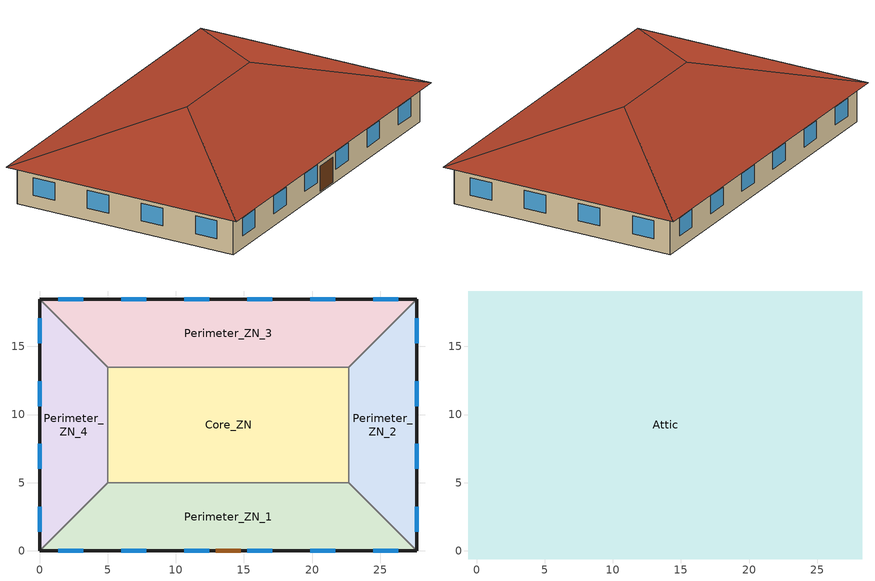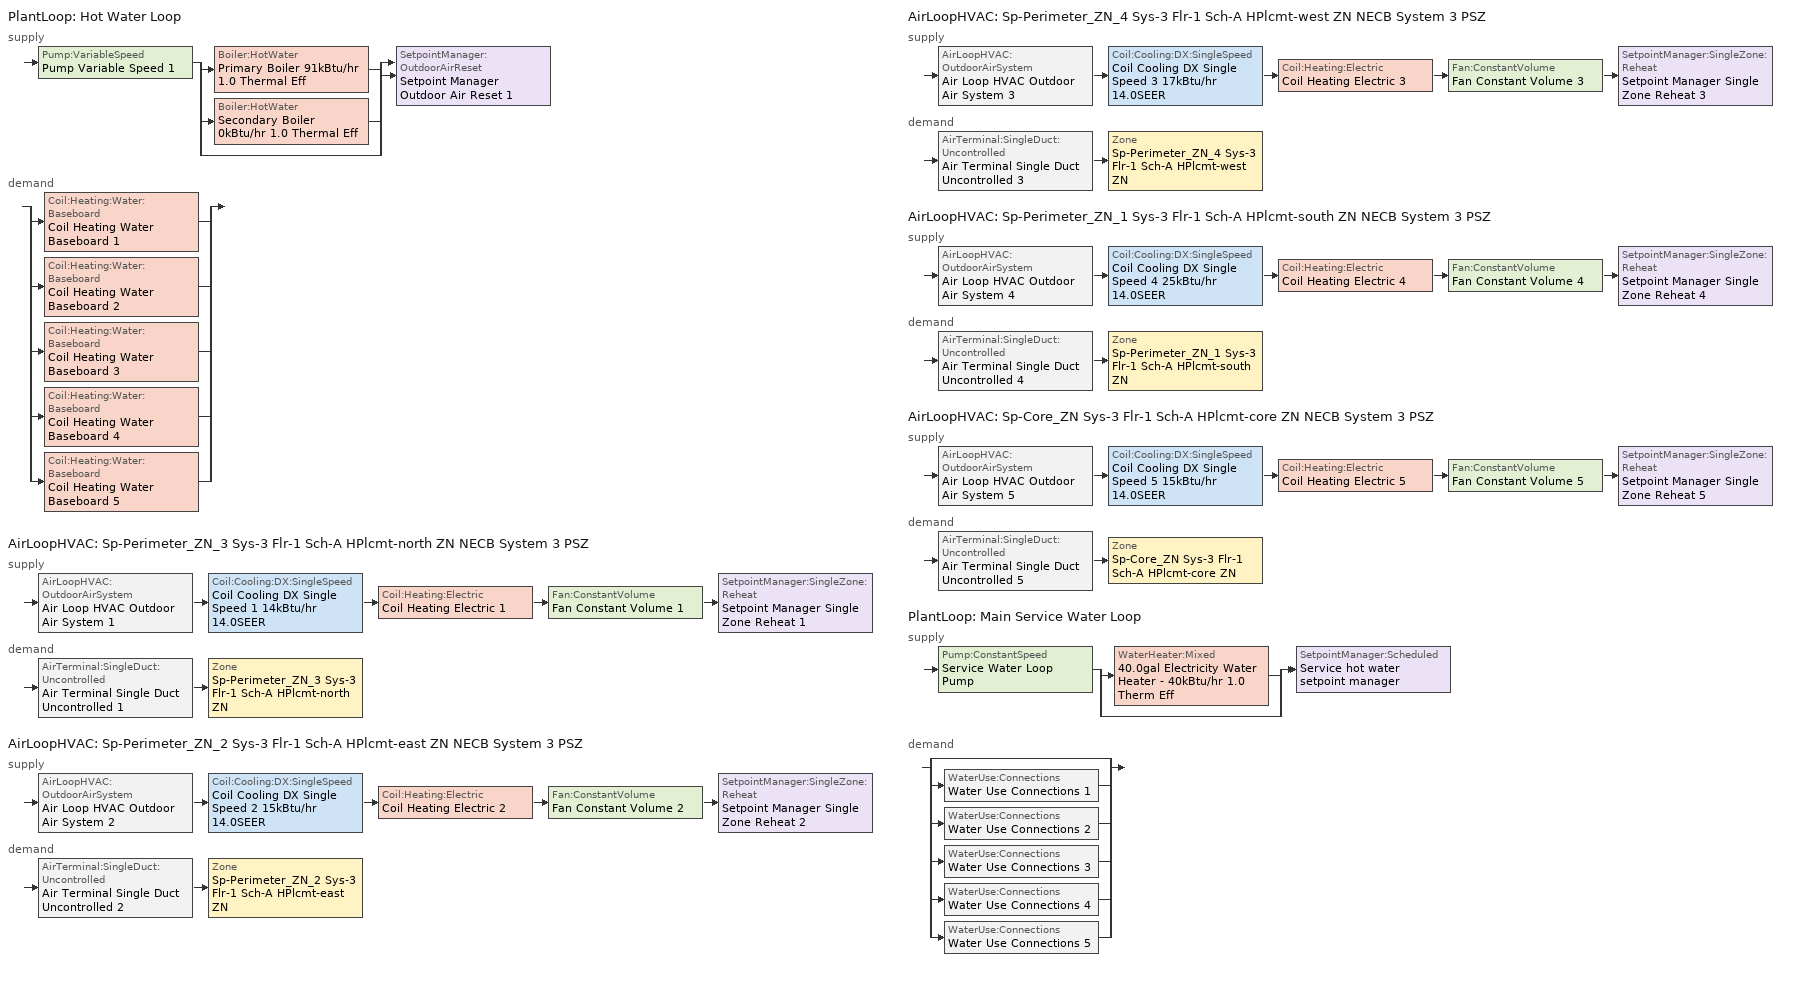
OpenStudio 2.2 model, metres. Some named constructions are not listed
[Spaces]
Perimeter_ZN_1
 floor ground: 22.69,5 27.69,0 0,0 5,5 z0
 wall outside: 0,0 27.69,0 z0:3.05
 wall to Perimeter_ZN_4: 5,5 0,0 z0:3.05
 wall to Core_ZN: 22.69,5 5,5 z0:3.05
 wall to Perimeter_ZN_2: 27.69,0 22.69,5 z0:3.05
 window: 1.39,0 3.22,0 / 19.85,0 21.68,0 / 15.24,0 17.07,0 / 6.01,0 7.84,0 / 10.62,0 12.45,0 / 24.47,0 26.3,0 z0.99:2.42
 door: 12.93,0 14.76,0 z0.12:2.13
Perimeter_ZN_2
 floor ground: 27.69,18.46 27.69,0 22.69,5 22.69,13.46 z0
 wall outside: 27.69,0 27.69,18.46 z0:3.05
 wall to Perimeter_ZN_3: 27.69,18.46 22.69,13.46 z0:3.05
 wall to Core_ZN: 22.69,13.46 22.69,5 z0:3.05
 window: 27.69,1.39 27.69,3.22 / 27.69,10.62 27.69,12.45 / 27.69,15.24 27.69,17.07 / 27.69,6.01 27.69,7.84 z0.99:2.42
Perimeter_ZN_3
 floor ground: 27.69,18.46 22.69,13.46 5,13.46 0,18.46 z0
 wall outside: 27.69,18.46 0,18.46 z0:3.05
 wall to Core_ZN: 5,13.46 22.69,13.46 z0:3.05
 wall to Perimeter_ZN_4: 0,18.46 5,13.46 z0:3.05
 window: 21.68,18.46 19.85,18.46 / 7.84,18.46 6.01,18.46 / 17.07,18.46 15.24,18.46 / 12.45,18.46 10.62,18.46 / 26.3,18.46 24.47,18.46 / 3.22,18.46 1.39,18.46 z0.99:2.42
Perimeter_ZN_4
 floor ground: 0,18.46 5,13.46 5,5 0,0 z0
 wall outside: 0,18.46 0,0 z0:3.05
 wall to Core_ZN: 5,5 5,13.46 z0:3.05
 window: 0,3.22 0,1.39 / 0,12.45 0,10.62 / 0,7.84 0,6.01 / 0,17.07 0,15.24 z0.99:2.42
Core_ZN
 floor ground: 22.69,13.46 22.69,5 5,5 5,13.46 z0
Attic
 floor outside: 28.29,19.06 27.69,18.46 0,18.46 -0.6,19.06 z3.05; -0.6,19.06 0,18.46 0,0 -0.6,-0.6 z3.05; 28.29,19.06 28.29,-0.6 27.69,0 27.69,18.46 z3.05; 27.69,0 28.29,-0.6 -0.6,-0.6 0,0 z3.05
 floor to Perimeter_ZN_4: 0,18.46 5,13.46 5,5 0,0 z3.05
 floor to Perimeter_ZN_1: 22.69,5 27.69,0 0,0 5,5 z3.05
 floor to Perimeter_ZN_2: 27.69,18.46 27.69,0 22.69,5 22.69,13.46 z3.05
 floor to Core_ZN: 22.69,13.46 22.69,5 5,5 5,13.46 z3.05
 floor to Perimeter_ZN_3: 27.69,18.46 22.69,13.46 5,13.46 0,18.46 z3.05
 roof outside: 18.46,9.23,6.33 28.29,-0.6,3.05 28.29,19.06,3.05; 18.46,9.23,6.33 28.29,19.06,3.05 -0.6,19.06,3.05 9.23,9.23,6.33; 9.23,9.23,6.33 -0.6,-0.6,3.05 28.29,-0.6,3.05 18.46,9.23,6.33; 9.23,9.23,6.33 -0.6,19.06,3.05 -0.6,-0.6,3.05
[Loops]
PlantLoop 'Hot Water Loop'
 supply: Pump:VariableSpeed 'Pump Variable Speed 1' > split
  | Boiler:HotWater 'Primary Boiler 91kBtu/hr 1.0 Thermal Eff'
  | Boiler:HotWater 'Secondary Boiler 0kBtu/hr 1.0 Thermal Eff'
  | bypass
  join > SetpointManager:OutdoorAirReset 'Setpoint Manager Outdoor Air Reset 1'
 demand: split
  | Coil:Heating:Water:Baseboard 'Coil Heating Water Baseboard 1'
  | Coil:Heating:Water:Baseboard 'Coil Heating Water Baseboard 2'
  | Coil:Heating:Water:Baseboard 'Coil Heating Water Baseboard 3'
  | Coil:Heating:Water:Baseboard 'Coil Heating Water Baseboard 4'
  | Coil:Heating:Water:Baseboard 'Coil Heating Water Baseboard 5'
AirLoopHVAC 'Sp-Perimeter_ZN_3 Sys-3 Flr-1 Sch-A HPlcmt-north ZN NECB System 3 PSZ'
 supply: AirLoopHVAC:OutdoorAirSystem 'Air Loop HVAC Outdoor Air System 1' > Coil:Cooling:DX:SingleSpeed 'Coil Cooling DX Single Speed 1 14kBtu/hr 14.0SEER' > Coil:Heating:Electric 'Coil Heating Electric 1' > Fan:ConstantVolume 'Fan Constant Volume 1' > SetpointManager:SingleZone:Reheat 'Setpoint Manager Single Zone Reheat 1'
 demand: AirTerminal:SingleDuct:Uncontrolled 'Air Terminal Single Duct Uncontrolled 1' > Zone 'Sp-Perimeter_ZN_3 Sys-3 Flr-1 Sch-A HPlcmt-north ZN'
AirLoopHVAC 'Sp-Perimeter_ZN_2 Sys-3 Flr-1 Sch-A HPlcmt-east ZN NECB System 3 PSZ'
 supply: AirLoopHVAC:OutdoorAirSystem 'Air Loop HVAC Outdoor Air System 2' > Coil:Cooling:DX:SingleSpeed 'Coil Cooling DX Single Speed 2 15kBtu/hr 14.0SEER' > Coil:Heating:Electric 'Coil Heating Electric 2' > Fan:ConstantVolume 'Fan Constant Volume 2' > SetpointManager:SingleZone:Reheat 'Setpoint Manager Single Zone Reheat 2'
 demand: AirTerminal:SingleDuct:Uncontrolled 'Air Terminal Single Duct Uncontrolled 2' > Zone 'Sp-Perimeter_ZN_2 Sys-3 Flr-1 Sch-A HPlcmt-east ZN'
AirLoopHVAC 'Sp-Perimeter_ZN_4 Sys-3 Flr-1 Sch-A HPlcmt-west ZN NECB System 3 PSZ'
 supply: AirLoopHVAC:OutdoorAirSystem 'Air Loop HVAC Outdoor Air System 3' > Coil:Cooling:DX:SingleSpeed 'Coil Cooling DX Single Speed 3 17kBtu/hr 14.0SEER' > Coil:Heating:Electric 'Coil Heating Electric 3' > Fan:ConstantVolume 'Fan Constant Volume 3' > SetpointManager:SingleZone:Reheat 'Setpoint Manager Single Zone Reheat 3'
 demand: AirTerminal:SingleDuct:Uncontrolled 'Air Terminal Single Duct Uncontrolled 3' > Zone 'Sp-Perimeter_ZN_4 Sys-3 Flr-1 Sch-A HPlcmt-west ZN'
AirLoopHVAC 'Sp-Perimeter_ZN_1 Sys-3 Flr-1 Sch-A HPlcmt-south ZN NECB System 3 PSZ'
 supply: AirLoopHVAC:OutdoorAirSystem 'Air Loop HVAC Outdoor Air System 4' > Coil:Cooling:DX:SingleSpeed 'Coil Cooling DX Single Speed 4 25kBtu/hr 14.0SEER' > Coil:Heating:Electric 'Coil Heating Electric 4' > Fan:ConstantVolume 'Fan Constant Volume 4' > SetpointManager:SingleZone:Reheat 'Setpoint Manager Single Zone Reheat 4'
 demand: AirTerminal:SingleDuct:Uncontrolled 'Air Terminal Single Duct Uncontrolled 4' > Zone 'Sp-Perimeter_ZN_1 Sys-3 Flr-1 Sch-A HPlcmt-south ZN'
AirLoopHVAC 'Sp-Core_ZN Sys-3 Flr-1 Sch-A HPlcmt-core ZN NECB System 3 PSZ'
 supply: AirLoopHVAC:OutdoorAirSystem 'Air Loop HVAC Outdoor Air System 5' > Coil:Cooling:DX:SingleSpeed 'Coil Cooling DX Single Speed 5 15kBtu/hr 14.0SEER' > Coil:Heating:Electric 'Coil Heating Electric 5' > Fan:ConstantVolume 'Fan Constant Volume 5' > SetpointManager:SingleZone:Reheat 'Setpoint Manager Single Zone Reheat 5'
 demand: AirTerminal:SingleDuct:Uncontrolled 'Air Terminal Single Duct Uncontrolled 5' > Zone 'Sp-Core_ZN Sys-3 Flr-1 Sch-A HPlcmt-core ZN'
PlantLoop 'Main Service Water Loop'
 supply: Pump:ConstantSpeed 'Service Water Loop Pump' > split
  | WaterHeater:Mixed '40.0gal Electricity Water Heater - 40kBtu/hr 1.0 Therm Eff'
  | bypass
  join > SetpointManager:Scheduled 'Service hot water setpoint manager'
 demand: split
  | bypass
  | WaterUse:Connections 'Water Use Connections 1'
  | WaterUse:Connections 'Water Use Connections 2'
  | WaterUse:Connections 'Water Use Connections 3'
  | WaterUse:Connections 'Water Use Connections 4'
  | WaterUse:Connections 'Water Use Connections 5'
[Site]
Kuujjuarapik_PQ_CAN: Latitude {deg}=55.28; Longitude {deg}=-77.77; Time Zone {hr}=-5; Elevation {m}=12; Terrain=City
[Building]
NECB 2011-SmallOffice-NECB HDD Method-CAN_PQ_Kuujjuarapik.719050_CWEC.epw created: 2017-07-10 18:46:13 +0000: North Axis {deg}=0; Default Construction Set=NECB 2011 - Office - NECB HDD Method at climate 8; Standards Number of Stories=2; Standards Number of Above Ground Stories=2; Standards Building Type=SmallOffice
[Site:GroundTemperature:BuildingSurface]
19.527, 19.502, 19.536, 19.598, 20.002, 21.64, 22.225, 22.375, 21.449, 20.121, 19.802, 19.633
[Site:WaterMainsTemperature]
Calculation Method=Correlation; Annual Average Outdoor Air Temperature {C}=-3.91667; Maximum Difference In Monthly Average Outdoor Air Temperatures {deltaC}=32
[SizingPeriod:DesignDay] Barometric Pressure {Pa}=101181; Sky Clearness=0; Rain Indicator=0; Snow Indicator=0; Day of Month=21; Daylight Saving Time Indicator=0; Humidity Indicating Type=Wetbulb; Dry-Bulb Temperature Range Modifier Type=DefaultMultipliers
Name | Maximum Dry-Bulb Temperature {C} | Daily Dry-Bulb Temperature Range {deltaC} | Humidity Indicating Conditions at Maximum Dry-Bulb | Wind Speed {m/s} | Wind Direction {deg} | Month | Day Type | Solar Model Indicator | ASHRAE Taub | ASHRAE Taud
Kuujjuarapik Ann Clg .4% Condns WB=>MDB | 23.1 | 7.4 | 18 | 6.1 | 140 | 8 | SummerDesignDay | ASHRAETau | 0.378 | 2.28
Kuujjuarapik Ann Htg 99.6% Condns DB | -36.7 | 0 | -36.7 | 3.5 | 120 | 2 | WinterDesignDay | ASHRAEClearSky
Kuujjuarapik Ann Clg .4% Condns DB=>MWB | 25.1 | 7.4 | 16.4 | 6.1 | 140 | 8 | SummerDesignDay | ASHRAETau | 0.378 | 2.28
[Material:NoMass]
CP02 CARPET PAD: Roughness=VeryRough; Thermal Resistance {m2-K/W}=0.21648; Thermal Absorptance=0.9; Solar Absorptance=0.7; Visible Absorptance=0.8
[Material]
Name | Roughness | Thickness {m} | Conductivity {W/m-K} | Density {kg/m3} | Specific Heat {J/kg-K} | Thermal Absorptance | Solar Absorptance | Visible Absorptance
100mm Normalweight concrete floor | MediumSmooth | 0.1016 | 2.31 | 2322 | 832
G01 13mm gypsum board | Smooth | 0.0127 | 0.16 | 800 | 1090 | 0.9 | 0.7 | 0.5
G05 25mm wood | MediumSmooth | 0.0254 | 0.15 | 608 | 1630 | 0.9 | 0.5 | 0.5
[Construction]
Typical Interior Floor: 100mm Normalweight concrete floor, CP02 CARPET PAD
Typical Interior Wall: G01 13mm gypsum board, G01 13mm gypsum board
Typical Interior Ceiling: CP02 CARPET PAD, 100mm Normalweight concrete floor
Typical Interior Window: Clear 3mm
Typical Interior Door; Typical Interior Partition: G05 25mm wood
Customized Fenestration: cond=0.160 tvis=0.220 tsol=0.232: Customized Fenestration:: cond=0.160 tvis=0.220 tsol=0.232
Customized Fenestration: cond=0.160 tvis=0.441 tsol=0.279: Customized Fenestration:: cond=0.160 tvis=0.441 tsol=0.279
Customized Fenestration: cond=0.160 tvis=0.294 tsol=0.332: Customized Fenestration:: cond=0.160 tvis=0.294 tsol=0.332
Customized Fenestration: cond=0.160 tvis=0.898 tsol=0.837: Customized Fenestration:: cond=0.160 tvis=0.898 tsol=0.837
[DefaultConstructionSet]
NECB 2011 - Office - NECB HDD Method at climate 8: Default Exterior Surface Constructions=NECB 2011 - Office - NECB HDD Method at climate 8; Default Interior Surface Constructions=Default Surface Constructions 2; Default Ground Contact Surface Constructions=NECB 2011 - Office - NECB HDD Method at climate 9; Default Exterior SubSurface Constructions=NECB 2011 - Office - NECB HDD Method at climate 8; Default Interior SubSurface Constructions=Default Sub Surface Constructions 2; Interior Partition Construction=Typical Interior Partition
[DefaultSurfaceConstructions]
Name | Floor Construction | Wall Construction | Roof Ceiling Construction
Default Surface Constructions 2 | Typical Interior Floor | Typical Interior Wall | Typical Interior Ceiling
NECB 2011 - Office - NECB HDD Method at climate 8 | Customized opaque construction {d35dc96d-a8ed-4e7e-991e-a308b1269177} to conductance of 0.142 | Customized opaque construction {f1545abe-c5d3-4bb6-a1c0-dcf101c11033} to conductance of 0.183 | Customized opaque construction {83c3cdcd-d040-4560-8c7d-9d18a57e36f5} to conductance of 0.142
NECB 2011 - Office - NECB HDD Method at climate 9 | Customized opaque construction {6f8494a4-f6fa-4af1-b411-e432dbf70ab9} to conductance of 0.379 | Customized opaque construction {6f8494a4-f6fa-4af1-b411-e432dbf70ab9} to conductance of 0.21 | Customized opaque construction {6f8494a4-f6fa-4af1-b411-e432dbf70ab9} to conductance of 0.21
[DefaultSubSurfaceConstructions]
Name | Fixed Window Construction | Operable Window Construction | Door Construction | Glass Door Construction | Overhead Door Construction | Skylight Construction | Tubular Daylight Dome Construction | Tubular Daylight Diffuser Construction
Default Sub Surface Constructions 2 | Typical Interior Window | Typical Interior Window | Typical Interior Door
NECB 2011 - Office - NECB HDD Method at climate 8 | Customized Fenestration: cond=0.160 tvis=0.220 tsol=0.232 | Customized Fenestration: cond=0.160 tvis=0.220 tsol=0.232 | Customized opaque construction {3ce9dbca-2824-40f3-86b7-ba0aa31d9aea} to conductance of 1.6 | Customized Fenestration: cond=0.160 tvis=0.441 tsol=0.279 | Customized opaque construction {2079da87-f64c-4e24-862c-1127192d1bef} to conductance of 1.6 | Customized Fenestration: cond=0.160 tvis=0.294 tsol=0.332 | Customized Fenestration: cond=0.160 tvis=0.898 tsol=0.837 | Customized Fenestration: cond=0.160 tvis=0.898 tsol=0.837
[WindowMaterial:Glazing]
Clear 3mm: Optical Data Type=SpectralAverage; Thickness {m}=0.003; Solar Transmittance at Normal Incidence=0.837; Front Side Solar Reflectance at Normal Incidence=0.075; Back Side Solar Reflectance at Normal Incidence=0.075; Visible Transmittance at Normal Incidence=0.898; Front Side Visible Reflectance at Normal Incidence=0.081; Back Side Visible Reflectance at Normal Incidence=0.081; Infrared Transmittance at Normal Incidence=0; Front Side Infrared Hemispherical Emissivity=0.84; Back Side Infrared Hemispherical Emissivity=0.84; Conductivity {W/m-K}=0.9; Dirt Correction Factor for Solar and Visible Transmittance=1; Solar Diffusing=No
[WindowMaterial:SimpleGlazingSystem] U-Factor {W/m2-K}=1.6; Solar Heat Gain Coefficient=0.6; Visible Transmittance=0.21
Customized Fenestration:: cond=0.160 tvis=0.220 tsol=0.232; Customized Fenestration:: cond=0.160 tvis=0.441 tsol=0.279; Customized Fenestration:: cond=0.160 tvis=0.294 tsol=0.332; Customized Fenestration:: cond=0.160 tvis=0.898 tsol=0.837
[Space]
Name | Space Type | Building Story | Thermal Zone | Part of Total Floor Area
Perimeter_ZN_1 | Space Function Office - enclosed | Building Story 1 | Sp-Perimeter_ZN_1 Sys-3 Flr-1 Sch-A HPlcmt-south ZN | Yes
Attic | Space Function - undefined - | Building Story 2 | Sp-Attic Sys-0 Flr-2 Sch-- undefined - HPlcmt-core ZN | No
Perimeter_ZN_2 | Space Function Office - enclosed | Building Story 1 | Sp-Perimeter_ZN_2 Sys-3 Flr-1 Sch-A HPlcmt-east ZN | Yes
Perimeter_ZN_3 | Space Function Office - enclosed | Building Story 1 | Sp-Perimeter_ZN_3 Sys-3 Flr-1 Sch-A HPlcmt-north ZN | Yes
Perimeter_ZN_4 | Space Function Office - enclosed | Building Story 1 | Sp-Perimeter_ZN_4 Sys-3 Flr-1 Sch-A HPlcmt-west ZN | Yes
Core_ZN | Space Function Office - enclosed | Building Story 1 | Sp-Core_ZN Sys-3 Flr-1 Sch-A HPlcmt-core ZN | Yes
[BuildingStory]
Name | Nominal Z Coordinate {m}
Building Story 1 | 0
Building Story 2 | 3.05
[SpaceType] Standards Building Type=Space Function
Name | Default Schedule Set | Design Specification Outdoor Air Object | Standards Space Type
Space Function - undefined - | Space Function - undefined - Schedule Set | Space Function - undefined - Ventilation | - undefined -
Space Function Office - enclosed | Space Function Office - enclosed Schedule Set | Space Function Office - enclosed Ventilation | Office - enclosed
[DesignSpecification:OutdoorAir]
Name | Outdoor Air Flow per Person {m3/s-person} | Outdoor Air Flow per Floor Area {m3/s-m2} | Outdoor Air Flow Air Changes per Hour {1/hr} | Outdoor Air Method
Space Function - undefined - Ventilation | 0 | 0 | 0
Space Function Office - enclosed Ventilation |  | 0.0004318 |  | Sum
[DefaultScheduleSet] Infiltration Schedule=Always On
Name | Number of People Schedule | People Activity Level Schedule | Lighting Schedule | Electric Equipment Schedule
Space Function - undefined - Schedule Set
Space Function Office - enclosed Schedule Set | NECB-A-Occupancy | NECB-Activity | NECB-A-Lighting | NECB-A-Electric-Equipment
[ThermostatSetpoint:DualSetpoint]
Name | Heating Setpoint Temperature Schedule | Cooling Setpoint Temperature Schedule
Space Function - undefined - Thermostat 2
Space Function Office - enclosed Thermostat 6; Space Function Office - enclosed Thermostat 7; Space Function Office - enclosed Thermostat 8; Space Function Office - enclosed Thermostat 9; Space Function Office - enclosed Thermostat 10 | NECB-A-Thermostat Setpoint-Heating | NECB-A-Thermostat Setpoint-Cooling
[People:Definition]
Space Function Office - enclosed People Definition: Number of People Calculation Method=People/Area; People per Space Floor Area {person/m2}=0.0500522; Fraction Radiant=0.3
[People]
Space Function Office - enclosed People: People Definition=Space Function Office - enclosed People Definition; Space or SpaceType=Space Function Office - enclosed; Work Efficiency Schedule=Work Efficiency Schedule; Clothing Insulation Schedule=Clothing Schedule; Air Velocity Schedule=Air Velocity Schedule
[Lights:Definition]
Space Function Office - enclosed Lights Definition: Design Level Calculation Method=Watts/Area; Watts per Space Floor Area {W/m2}=11.8999; Fraction Radiant=0.5; Fraction Visible=0.2
[Lights]
Space Function Office - enclosed Lights: Lights Definition=Space Function Office - enclosed Lights Definition; Space or SpaceType=Space Function Office - enclosed
[ElectricEquipment:Definition]
Space Function Office - enclosed Elec Equip Definition: Design Level Calculation Method=Watts/Area; Watts per Space Floor Area {W/m2}=7.49994; Fraction Radiant=0.5
[ElectricEquipment]
Space Function Office - enclosed Elec Equip: Electric Equipment Definition=Space Function Office - enclosed Elec Equip Definition; Space or SpaceType=Space Function Office - enclosed
[SpaceInfiltration:DesignFlowRate] Schedule=Always On Discrete; Design Flow Rate Calculation Method=Flow/ExteriorArea; Constant Term Coefficient=0; Temperature Term Coefficient=0; Velocity Term Coefficient=0.224; Velocity Squared Term Coefficient=0
Name | Space or SpaceType | Flow per Exterior Surface Area {m3/s-m2}
Attic Infiltration | Attic | 0.000228332
Perimeter_ZN_1 Infiltration | Perimeter_ZN_1 | 0.00025
Perimeter_ZN_2 Infiltration | Perimeter_ZN_2 | 0.00025
Perimeter_ZN_3 Infiltration | Perimeter_ZN_3 | 0.00025
Perimeter_ZN_4 Infiltration | Perimeter_ZN_4 | 0.00025
[ThermalZone] Use Ideal Air Loads=No
Name | Thermostat
Sp-Attic Sys-0 Flr-2 Sch-- undefined - HPlcmt-core ZN | Space Function - undefined - Thermostat 2
Sp-Perimeter_ZN_3 Sys-3 Flr-1 Sch-A HPlcmt-north ZN | Space Function Office - enclosed Thermostat 6
Sp-Perimeter_ZN_2 Sys-3 Flr-1 Sch-A HPlcmt-east ZN | Space Function Office - enclosed Thermostat 7
Sp-Perimeter_ZN_4 Sys-3 Flr-1 Sch-A HPlcmt-west ZN | Space Function Office - enclosed Thermostat 8
Sp-Perimeter_ZN_1 Sys-3 Flr-1 Sch-A HPlcmt-south ZN | Space Function Office - enclosed Thermostat 9
Sp-Core_ZN Sys-3 Flr-1 Sch-A HPlcmt-core ZN | Space Function Office - enclosed Thermostat 10
[Sizing:Zone] Zone Cooling Design Supply Air Temperature Input Method=SupplyAirTemperature; Zone Cooling Design Supply Air Temperature Difference {deltaC}=11.11; Zone Heating Design Supply Air Temperature Input Method=SupplyAirTemperature; Zone Heating Design Supply Air Temperature Difference {deltaC}=11.11; Zone Cooling Design Supply Air Humidity Ratio {kg-H2O/kg-air}=0.0085; Zone Heating Design Supply Air Humidity Ratio {kg-H2O/kg-air}=0.008; Cooling Design Air Flow Method=DesignDay; Heating Design Air Flow Method=DesignDay; Account for Dedicated Outdoor Air System=No; Dedicated Outdoor Air System Control Strategy=NeutralSupplyAir; Dedicated Outdoor Air Low Setpoint Temperature for Design {C}=autosize; Dedicated Outdoor Air High Setpoint Temperature for Design {C}=autosize
Name | Zone Cooling Design Supply Air Temperature {C} | Zone Heating Design Supply Air Temperature {C} | Zone Heating Sizing Factor | Zone Cooling Sizing Factor
Sp-Attic Sys-0 Flr-2 Sch-- undefined - HPlcmt-core ZN | 14 | 40
Sp-Perimeter_ZN_3 Sys-3 Flr-1 Sch-A HPlcmt-north ZN; Sp-Perimeter_ZN_2 Sys-3 Flr-1 Sch-A HPlcmt-east ZN; Sp-Perimeter_ZN_4 Sys-3 Flr-1 Sch-A HPlcmt-west ZN; Sp-Perimeter_ZN_1 Sys-3 Flr-1 Sch-A HPlcmt-south ZN; Sp-Core_ZN Sys-3 Flr-1 Sch-A HPlcmt-core ZN | 13 | 43 | 1.3 | 1.1
[Zone equipment]
Sp-Perimeter_ZN_3 Sys-3 Flr-1 Sch-A HPlcmt-north ZN: Air Terminal Single Duct Uncontrolled 1, Zone HVAC Baseboard Convective Water 1
Sp-Perimeter_ZN_2 Sys-3 Flr-1 Sch-A HPlcmt-east ZN: Air Terminal Single Duct Uncontrolled 2, Zone HVAC Baseboard Convective Water 2
Sp-Perimeter_ZN_4 Sys-3 Flr-1 Sch-A HPlcmt-west ZN: Air Terminal Single Duct Uncontrolled 3, Zone HVAC Baseboard Convective Water 3
Sp-Perimeter_ZN_1 Sys-3 Flr-1 Sch-A HPlcmt-south ZN: Air Terminal Single Duct Uncontrolled 4, Zone HVAC Baseboard Convective Water 4
Sp-Core_ZN Sys-3 Flr-1 Sch-A HPlcmt-core ZN: Air Terminal Single Duct Uncontrolled 5, Zone HVAC Baseboard Convective Water 5
[PlantLoop] Glycol Concentration=0; Plant Loop Volume {m3}=Autocalculate; Load Distribution Scheme=Optimal
Name | Fluid Type | Maximum Loop Temperature {C} | Minimum Loop Temperature {C}
Hot Water Loop | Water
Main Service Water Loop |  | 60 | 10
[Sizing:Plant] Loop Type=Heating; Sizing Option=NonCoincident; Zone Timesteps in Averaging Window=1; Coincident Sizing Factor Mode=None
Name | Design Loop Exit Temperature {C} | Loop Design Temperature Difference {deltaC}
Hot Water Loop | 82 | 16
Main Service Water Loop | 60 | 5
[Pump:VariableSpeed]
Pump Variable Speed 1: Motor Efficiency=0.855; Pump Control Type=Intermittent
[Boiler:HotWater] Fuel Type=Electricity; Nominal Thermal Efficiency=1; Water Outlet Upper Temperature Limit {C}=99; Boiler Flow Mode=ConstantFlow; Parasitic Electric Load {W}=0; Sizing Factor=1
Name | Nominal Capacity {W} | Normalized Boiler Efficiency Curve
Primary Boiler 91kBtu/hr 1.0 Thermal Eff | 26602.4 | BOILER-EFFFPLR-NECB2011
Secondary Boiler 0kBtu/hr 1.0 Thermal Eff | 0.001 | BOILER-EFFFPLR-NECB2011 1
[SetpointManager:OutdoorAirReset]
Setpoint Manager Outdoor Air Reset 1: Control Variable=Temperature; Setpoint at Outdoor Low Temperature {C}=82; Outdoor Low Temperature {C}=-16; Setpoint at Outdoor High Temperature {C}=60; Outdoor High Temperature {C}=0
[AirLoopHVAC] Design Supply Air Flow Rate {m3/s}=AutoSize
Name | Availability Schedule | Availability Manager
Sp-Perimeter_ZN_3 Sys-3 Flr-1 Sch-A HPlcmt-north ZN NECB System 3 PSZ; Sp-Perimeter_ZN_2 Sys-3 Flr-1 Sch-A HPlcmt-east ZN NECB System 3 PSZ; Sp-Perimeter_ZN_4 Sys-3 Flr-1 Sch-A HPlcmt-west ZN NECB System 3 PSZ; Sp-Core_ZN Sys-3 Flr-1 Sch-A HPlcmt-core ZN NECB System 3 PSZ | Always On Discrete
Sp-Perimeter_ZN_1 Sys-3 Flr-1 Sch-A HPlcmt-south ZN NECB System 3 PSZ | Sp-Perimeter_ZN_1 Sys-3 Flr-1 Sch-A HPlcmt-south ZN NECB System 3 PSZ Occ Sch | Availability Manager Night Cycle 1
[Sizing:System] Type of Load to Size On=Sensible; Design Outdoor Air Flow Rate {m3/s}=Autosize; Minimum System Air Flow Ratio=1; Preheat Design Temperature {C}=7; Preheat Design Humidity Ratio {kg-H2O/kg-Air}=0.008; Precool Design Temperature {C}=13; Precool Design Humidity Ratio {kg-H2O/kg-Air}=0.008; Central Cooling Design Supply Air Temperature {C}=13; Central Heating Design Supply Air Temperature {C}=43; Sizing Option=NonCoincident; 100% Outdoor Air in Cooling=No; 100% Outdoor Air in Heating=No; Central Cooling Design Supply Air Humidity Ratio {kg-H2O/kg-Air}=0.0085; Central Heating Design Supply Air Humidity Ratio {kg-H2O/kg-Air}=0.008; Cooling Design Air Flow Method=DesignDay; Cooling Design Air Flow Rate {m3/s}=0; Heating Design Air Flow Method=DesignDay; Heating Design Air Flow Rate {m3/s}=0; System Outdoor Air Method=ZoneSum; Zone Maximum Outdoor Air Fraction=1; Cooling Supply Air Flow Rate Per Floor Area {m3/s-m2}=0.00996765; Cooling Fraction of Autosized Cooling Supply Air Flow Rate=1; Cooling Supply Air Flow Rate Per Unit Cooling Capacity {m3/s-W}=3.94755e-05; Heating Supply Air Flow Rate Per Floor Area {m3/s-m2}=0.00996765; Heating Fraction of Autosized Heating Supply Air Flow Rate=1; Heating Fraction of Autosized Cooling Supply Air Flow Rate=1; Heating Supply Air Flow Rate Per Unit Heating Capacity {m3/s-W}=3.15882e-05; Cooling Design Capacity Method=CoolingDesignCapacity; Cooling Design Capacity {W}=autosize; Cooling Design Capacity Per Floor Area {W/m2}=234.7; Fraction of Autosized Cooling Design Capacity=1; Heating Design Capacity Method=HeatingDesignCapacity; Heating Design Capacity {W}=autosize; Heating Design Capacity Per Floor Area {W/m2}=157; Fraction of Autosized Heating Design Capacity=1; Central Cooling Capacity Control Method=OnOff
Sp-Perimeter_ZN_3 Sys-3 Flr-1 Sch-A HPlcmt-north ZN NECB System 3 PSZ; Sp-Perimeter_ZN_2 Sys-3 Flr-1 Sch-A HPlcmt-east ZN NECB System 3 PSZ; Sp-Perimeter_ZN_4 Sys-3 Flr-1 Sch-A HPlcmt-west ZN NECB System 3 PSZ; Sp-Perimeter_ZN_1 Sys-3 Flr-1 Sch-A HPlcmt-south ZN NECB System 3 PSZ; Sp-Core_ZN Sys-3 Flr-1 Sch-A HPlcmt-core ZN NECB System 3 PSZ
[Fan:ConstantVolume] Availability Schedule=Always On Discrete; Fan Efficiency=0.39975; Pressure Rise {Pa}=640; Maximum Flow Rate {m3/s}=AutoSize; Motor Efficiency=0.615
Fan Constant Volume 1; Fan Constant Volume 2; Fan Constant Volume 3; Fan Constant Volume 4; Fan Constant Volume 5
[Coil:Heating:Electric] Availability Schedule=Always On Discrete
Coil Heating Electric 1; Coil Heating Electric 2; Coil Heating Electric 3; Coil Heating Electric 4; Coil Heating Electric 5
[Coil:Cooling:DX:SingleSpeed] Availability Schedule=Always On Discrete; Rated Total Cooling Capacity {W}=autosize; Rated Sensible Heat Ratio=autosize; Rated COP {W/W}=3.8248; Rated Air Flow Rate {m3/s}=autosize; Rated Evaporator Fan Power Per Volume Flow Rate {W/(m3/s)}=773.3; Condenser Type=AirCooled; Evaporative Condenser Effectiveness=0; Evaporative Condenser Air Flow Rate {m3/s}=Autosize; Evaporative Condenser Pump Rated Power Consumption {W}=Autosize; Crankcase Heater Capacity {W}=0; Maximum Outdoor Dry-Bulb Temperature for Crankcase Heater Operation {C}=0; Basin Heater Capacity {W/K}=0; Basin Heater Setpoint Temperature {C}=10
Name | Total Cooling Capacity Function of Temperature Curve | Total Cooling Capacity Function of Flow Fraction Curve | Energy Input Ratio Function of Temperature Curve | Energy Input Ratio Function of Flow Fraction Curve | Part Load Fraction Correlation Curve
Coil Cooling DX Single Speed 1 14kBtu/hr 14.0SEER | DXCOOL-NECB2011-REF-CAPFT | DXCOOL-NECB2011-REF-CAPFFLOW | DXCOOL-NECB2011-REF-COOLEIRFT | DXCOOL-NECB2011-REF-COOLEIRFFLOW | DXCOOL-NECB2011-REF-COOLPLFFPLR
Coil Cooling DX Single Speed 2 15kBtu/hr 14.0SEER | DXCOOL-NECB2011-REF-CAPFT 1 | DXCOOL-NECB2011-REF-CAPFFLOW 1 | DXCOOL-NECB2011-REF-COOLEIRFT 1 | DXCOOL-NECB2011-REF-COOLEIRFFLOW 1 | DXCOOL-NECB2011-REF-COOLPLFFPLR 1
Coil Cooling DX Single Speed 3 17kBtu/hr 14.0SEER | DXCOOL-NECB2011-REF-CAPFT 2 | DXCOOL-NECB2011-REF-CAPFFLOW 2 | DXCOOL-NECB2011-REF-COOLEIRFT 2 | DXCOOL-NECB2011-REF-COOLEIRFFLOW 2 | DXCOOL-NECB2011-REF-COOLPLFFPLR 2
Coil Cooling DX Single Speed 4 25kBtu/hr 14.0SEER | DXCOOL-NECB2011-REF-CAPFT 3 | DXCOOL-NECB2011-REF-CAPFFLOW 3 | DXCOOL-NECB2011-REF-COOLEIRFT 3 | DXCOOL-NECB2011-REF-COOLEIRFFLOW 3 | DXCOOL-NECB2011-REF-COOLPLFFPLR 3
Coil Cooling DX Single Speed 5 15kBtu/hr 14.0SEER | DXCOOL-NECB2011-REF-CAPFT 4 | DXCOOL-NECB2011-REF-CAPFFLOW 4 | DXCOOL-NECB2011-REF-COOLEIRFT 4 | DXCOOL-NECB2011-REF-COOLEIRFFLOW 4 | DXCOOL-NECB2011-REF-COOLPLFFPLR 4
[Controller:OutdoorAir] Minimum Outdoor Air Flow Rate {m3/s}=0; Maximum Outdoor Air Flow Rate {m3/s}=Autosize; Economizer Control Type=NoEconomizer; Economizer Control Action Type=ModulateFlow; Economizer Maximum Limit Dry-Bulb Temperature {C}=28; Economizer Maximum Limit Enthalpy {J/kg}=64000; Economizer Minimum Limit Dry-Bulb Temperature {C}=-100; Lockout Type=NoLockout; Minimum Limit Type=FixedMinimum; High Humidity Control=No; Heat Recovery Bypass Control Type=BypassWhenWithinEconomizerLimits
Name | Minimum Outdoor Air Schedule | Controller Mechanical Ventilation
Controller Outdoor Air 1 | Always On Discrete | Controller Mechanical Ventilation 1
Controller Outdoor Air 2 | Always On Discrete | Controller Mechanical Ventilation 2
Controller Outdoor Air 3 | Always On Discrete | Controller Mechanical Ventilation 3
Controller Outdoor Air 4 | Sp-Perimeter_ZN_1 Sys-3 Flr-1 Sch-A HPlcmt-south ZN NECB System 3 PSZ Occ Sch | Controller Mechanical Ventilation 4
Controller Outdoor Air 5 | Always On Discrete | Controller Mechanical Ventilation 5
[Controller:MechanicalVentilation] Availability Schedule=Always On Discrete; System Outdoor Air Method=ZoneSum
Controller Mechanical Ventilation 1; Controller Mechanical Ventilation 2; Controller Mechanical Ventilation 3; Controller Mechanical Ventilation 4; Controller Mechanical Ventilation 5
[AirLoopHVAC:OutdoorAirSystem]
Name | Controller
Air Loop HVAC Outdoor Air System 1 | Controller Outdoor Air 1
Air Loop HVAC Outdoor Air System 2 | Controller Outdoor Air 2
Air Loop HVAC Outdoor Air System 3 | Controller Outdoor Air 3
Air Loop HVAC Outdoor Air System 4 | Controller Outdoor Air 4
Air Loop HVAC Outdoor Air System 5 | Controller Outdoor Air 5
[SetpointManager:SingleZone:Reheat] Minimum Supply Air Temperature {C}=13; Maximum Supply Air Temperature {C}=43
Name | Control Zone
Setpoint Manager Single Zone Reheat 1 | Sp-Perimeter_ZN_3 Sys-3 Flr-1 Sch-A HPlcmt-north ZN
Setpoint Manager Single Zone Reheat 2 | Sp-Perimeter_ZN_2 Sys-3 Flr-1 Sch-A HPlcmt-east ZN
Setpoint Manager Single Zone Reheat 3 | Sp-Perimeter_ZN_4 Sys-3 Flr-1 Sch-A HPlcmt-west ZN
Setpoint Manager Single Zone Reheat 4 | Sp-Perimeter_ZN_1 Sys-3 Flr-1 Sch-A HPlcmt-south ZN
Setpoint Manager Single Zone Reheat 5 | Sp-Core_ZN Sys-3 Flr-1 Sch-A HPlcmt-core ZN
[AirTerminal:SingleDuct:Uncontrolled] Availability Schedule=Always On Discrete; Maximum Air Flow Rate {m3/s}=AutoSize
Air Terminal Single Duct Uncontrolled 1; Air Terminal Single Duct Uncontrolled 2; Air Terminal Single Duct Uncontrolled 3; Air Terminal Single Duct Uncontrolled 4; Air Terminal Single Duct Uncontrolled 5
[Coil:Heating:Water:Baseboard] Heating Design Capacity Method=HeatingDesignCapacity; Heating Design Capacity {W}=autosize; Heating Design Capacity Per Floor Area {W/m2}=0; Fraction of Autosized Heating Design Capacity=0.8
Coil Heating Water Baseboard 1; Coil Heating Water Baseboard 2; Coil Heating Water Baseboard 3; Coil Heating Water Baseboard 4; Coil Heating Water Baseboard 5
[ZoneHVAC:Baseboard:Convective:Water] Availability Schedule=Always On Discrete
Name | Heating Coil
Zone HVAC Baseboard Convective Water 1 | Coil Heating Water Baseboard 1
Zone HVAC Baseboard Convective Water 2 | Coil Heating Water Baseboard 2
Zone HVAC Baseboard Convective Water 3 | Coil Heating Water Baseboard 3
Zone HVAC Baseboard Convective Water 4 | Coil Heating Water Baseboard 4
Zone HVAC Baseboard Convective Water 5 | Coil Heating Water Baseboard 5
[SetpointManager:Scheduled]
Service hot water setpoint manager: Control Variable=Temperature; Schedule=Service Water Loop Temp - 140F
[Pump:ConstantSpeed]
Service Water Loop Pump: Rated Flow Rate {m3/s}=autosize; Rated Pump Head {Pa}=0.001; Rated Power Consumption {W}=autosize; Motor Efficiency=0.7; Fraction of Motor Inefficiencies to Fluid Stream=0; Pump Control Type=Intermittent
[WaterHeater:Mixed]
40.0gal Electricity Water Heater - 40kBtu/hr 1.0 Therm Eff: Tank Volume {m3}=0.151416; Setpoint Temperature Schedule=Service Water Loop Temp - 140F; Deadband Temperature Difference {deltaC}=2; Maximum Temperature Limit {C}=82.2222; Heater Control Type=Cycle; Heater Maximum Capacity {W}=11722.8; Heater Fuel Type=Electricity; Heater Thermal Efficiency=1; Off Cycle Parasitic Fuel Consumption Rate {W}=570.999; Off Cycle Parasitic Fuel Type=Electricity; Off Cycle Parasitic Heat Fraction to Tank=0.8; On Cycle Parasitic Fuel Consumption Rate {W}=570.999; On Cycle Parasitic Fuel Type=Electricity; On Cycle Parasitic Heat Fraction to Tank=0; Ambient Temperature Indicator=Schedule; Ambient Temperature Schedule=Water Heater Ambient Temp Schedule - 70F; Off Cycle Loss Coefficient to Ambient Temperature {W/K}=1.80728; On Cycle Loss Coefficient to Ambient Temperature {W/K}=1.80728; Use Side Effectiveness=1; Source Side Effectiveness=1; Use Side Design Flow Rate {m3/s}=autosize; Source Side Design Flow Rate {m3/s}=autosize; Indirect Water Heating Recovery Time {hr}=1.5
[WaterUse:Connections]
Name | Water Use Equipment Name 1
Water Use Connections 1 | Core_zn Service Water Use 0.06gal/min
Water Use Connections 2 | Perimeter_zn_1 Service Water Use 0.04gal/min
Water Use Connections 3 | Perimeter_zn_2 Service Water Use 0.03gal/min
Water Use Connections 4 | Perimeter_zn_3 Service Water Use 0.04gal/min
Water Use Connections 5 | Perimeter_zn_4 Service Water Use 0.03gal/min
[WaterUse:Equipment:Definition]
Name | Peak Flow Rate {m3/s} | Target Temperature Schedule | Sensible Fraction Schedule | Latent Fraction Schedule
Core_zn Service Water Use Def 0.06gal/min | 3.62272e-06 | Schedule Ruleset 5 | Schedule Ruleset 3 | Schedule Ruleset 4
Perimeter_zn_1 Service Water Use Def 0.04gal/min | 2.74626e-06 | Schedule Ruleset 8 | Schedule Ruleset 6 | Schedule Ruleset 7
Perimeter_zn_2 Service Water Use Def 0.03gal/min | 1.62912e-06 | Schedule Ruleset 11 | Schedule Ruleset 9 | Schedule Ruleset 10
Perimeter_zn_3 Service Water Use Def 0.04gal/min | 2.74626e-06 | Schedule Ruleset 14 | Schedule Ruleset 12 | Schedule Ruleset 13
Perimeter_zn_4 Service Water Use Def 0.03gal/min | 1.62912e-06 | Schedule Ruleset 17 | Schedule Ruleset 15 | Schedule Ruleset 16
[WaterUse:Equipment] Flow Rate Fraction Schedule=NECB-A-Service Water Heating
Name | Water Use Equipment Definition | Space
Core_zn Service Water Use 0.06gal/min | Core_zn Service Water Use Def 0.06gal/min | Core_ZN
Perimeter_zn_1 Service Water Use 0.04gal/min | Perimeter_zn_1 Service Water Use Def 0.04gal/min | Perimeter_ZN_1
Perimeter_zn_2 Service Water Use 0.03gal/min | Perimeter_zn_2 Service Water Use Def 0.03gal/min | Perimeter_ZN_2
Perimeter_zn_3 Service Water Use 0.04gal/min | Perimeter_zn_3 Service Water Use Def 0.04gal/min | Perimeter_ZN_3
Perimeter_zn_4 Service Water Use 0.03gal/min | Perimeter_zn_4 Service Water Use Def 0.03gal/min | Perimeter_ZN_4
[AvailabilityManager:NightCycle]
Availability Manager Night Cycle 1: Control Type=CycleOnAny; Thermostat Tolerance {deltaC}=1; Cycling Run Time {s}=3600
[Schedule:Ruleset]
Always On: Default Day Schedule=Always On Default
Clothing Schedule: Default Day Schedule=Clothing Schedule Default Winter Clothes
Air Velocity Schedule: Default Day Schedule=Air Velocity Schedule Default
Work Efficiency Schedule: Default Day Schedule=Work Efficiency Schedule Default
NECB-A-Occupancy: Default Day Schedule=NECB-A-Occupancy Default
NECB-Activity: Default Day Schedule=NECB-Activity Default; Summer Design Day Schedule=NECB-Activity Summer Design Day; Winter Design Day Schedule=NECB-Activity Winter Design Day
NECB-A-Lighting: Default Day Schedule=NECB-A-Lighting Default
NECB-A-Electric-Equipment: Default Day Schedule=NECB-A-Electric-Equipment Default
NECB-A-Thermostat Setpoint-Heating: Default Day Schedule=NECB-A-Thermostat Setpoint-Heating Default
NECB-A-Thermostat Setpoint-Cooling: Default Day Schedule=NECB-A-Thermostat Setpoint-Cooling Default
Service Water Loop Temp - 140F: Default Day Schedule=Service Water Loop Temp - 140F Default
Water Heater Ambient Temp Schedule - 70F: Default Day Schedule=Water Heater Ambient Temp Schedule - 70F Default
Schedule Ruleset 3: Default Day Schedule=Schedule Day 5
Schedule Ruleset 4: Default Day Schedule=Schedule Day 6
Schedule Ruleset 5: Default Day Schedule=Schedule Day 7
NECB-A-Service Water Heating: Default Day Schedule=NECB-A-Service Water Heating Default
Schedule Ruleset 6: Default Day Schedule=Schedule Day 8
Schedule Ruleset 7: Default Day Schedule=Schedule Day 9
Schedule Ruleset 8: Default Day Schedule=Schedule Day 10
Schedule Ruleset 9: Default Day Schedule=Schedule Day 11
Schedule Ruleset 10: Default Day Schedule=Schedule Day 12
Schedule Ruleset 11: Default Day Schedule=Schedule Day 13
Schedule Ruleset 12: Default Day Schedule=Schedule Day 14
Schedule Ruleset 13: Default Day Schedule=Schedule Day 15
Schedule Ruleset 14: Default Day Schedule=Schedule Day 16
Schedule Ruleset 15: Default Day Schedule=Schedule Day 17
Schedule Ruleset 16: Default Day Schedule=Schedule Day 18
Schedule Ruleset 17: Default Day Schedule=Schedule Day 19
Sp-Perimeter_ZN_1 Sys-3 Flr-1 Sch-A HPlcmt-south ZN NECB System 3 PSZ Occ Sch: Default Day Schedule=Sp-Perimeter_ZN_1 Sys-3 Flr-1 Sch-A HPlcmt-south ZN NECB System 3 PSZ Occ Sch Default; Summer Design Day Schedule=Sp-Perimeter_ZN_1 Sys-3 Flr-1 Sch-A HPlcmt-south ZN NECB System 3 PSZ Occ Sch Summer Design Day; Winter Design Day Schedule=Sp-Perimeter_ZN_1 Sys-3 Flr-1 Sch-A HPlcmt-south ZN NECB System 3 PSZ Occ Sch Winter Design Day
[Schedule:Day]
Always On Default; Clothing Schedule Default Winter Clothes; Sp-Perimeter_ZN_1 Sys-3 Flr-1 Sch-A HPlcmt-south ZN NECB System 3 PSZ Occ Sch Default; Sp-Perimeter_ZN_1 Sys-3 Flr-1 Sch-A HPlcmt-south ZN NECB System 3 PSZ Occ Sch Winter Design Day; Sp-Perimeter_ZN_1 Sys-3 Flr-1 Sch-A HPlcmt-south ZN NECB System 3 PSZ Occ Sch Summer Design Day: 24, 0, 1
Clothing Schedule Summer Clothes: 24, 0, 0.5
Air Velocity Schedule Default; NECB-A-Electric-Equipment Sat Day; NECB-A-Electric-Equipment Sun|Hol Day; Schedule Day 5; Schedule Day 8; Schedule Day 11; Schedule Day 14; Schedule Day 17: 24, 0, 0.2
Work Efficiency Schedule Default; NECB-A-Occupancy Sat Day; NECB-A-Occupancy Sun|Hol Day; Sp-Perimeter_ZN_1 Sys-3 Flr-1 Sch-A HPlcmt-south ZN NECB System 3 PSZ Occ Sch Saturday; Sp-Perimeter_ZN_1 Sys-3 Flr-1 Sch-A HPlcmt-south ZN NECB System 3 PSZ Occ Sch Sunday: 24, 0, 0
NECB-A-Occupancy Default; NECB-A-Occupancy Default|Wkdy Day: 7, 0, 0, 8, 0, 0.1, 9, 0, 0.7, 12, 0, 0.9, 14, 0, 0.5, 17, 0, 0.9, 18, 0, 0.7, 19, 0, 0.3, 23, 0, 0.1, 24, 0, 0
NECB-Activity Default; NECB-Activity Winter Design Day; NECB-Activity Summer Design Day: 24, 0, 130
NECB-A-Lighting Default; NECB-A-Lighting Default|Wkdy Day: 7, 0, 0.05, 8, 0, 0.3, 9, 0, 0.8, 17, 0, 0.9, 18, 0, 0.8, 19, 0, 0.5, 21, 0, 0.3, 23, 0, 0.1, 24, 0, 0.05
NECB-A-Lighting Sat Day; NECB-A-Lighting Sun|Hol Day; Schedule Day 6; NECB-A-Service Water Heating Sat Day; NECB-A-Service Water Heating Sun|Hol Day; Schedule Day 9; Schedule Day 12; Schedule Day 15; Schedule Day 18: 24, 0, 0.05
NECB-A-Electric-Equipment Default; NECB-A-Electric-Equipment Default|Wkdy Day: 7, 0, 0.2, 8, 0, 0.3, 9, 0, 0.8, 18, 0, 0.9, 19, 0, 0.5, 21, 0, 0.3, 24, 0, 0.2
NECB-A-Thermostat Setpoint-Heating Default; NECB-A-Thermostat Setpoint-Heating Default|Wkdy Day: 6, 0, 18, 7, 0, 20, 21, 0, 22, 24, 0, 18
NECB-A-Thermostat Setpoint-Heating Sat Day; NECB-A-Thermostat Setpoint-Heating Sun|Hol Day: 24, 0, 18
NECB-A-Thermostat Setpoint-Cooling Default; NECB-A-Thermostat Setpoint-Cooling Default|Wkdy Day: 6, 0, 35, 21, 0, 24, 24, 0, 35
NECB-A-Thermostat Setpoint-Cooling Sat Day; NECB-A-Thermostat Setpoint-Cooling Sun|Hol Day: 24, 0, 35
Service Water Loop Temp - 140F Default; Schedule Day 7; Schedule Day 10; Schedule Day 13; Schedule Day 16; Schedule Day 19: 24, 0, 60
Water Heater Ambient Temp Schedule - 70F Default: 24, 0, 21.1111
NECB-A-Service Water Heating Default; NECB-A-Service Water Heating Default|Wkdy Day: 7, 0, 0.05, 8, 0, 0.1, 10, 0, 0.5, 16, 0, 0.9, 17, 0, 0.7, 18, 0, 0.5, 19, 0, 0.3, 22, 0, 0.2, 24, 0, 0.05
Sp-Perimeter_ZN_1 Sys-3 Flr-1 Sch-A HPlcmt-south ZN NECB System 3 PSZ Occ Sch Monday; Sp-Perimeter_ZN_1 Sys-3 Flr-1 Sch-A HPlcmt-south ZN NECB System 3 PSZ Occ Sch Tuesday; Sp-Perimeter_ZN_1 Sys-3 Flr-1 Sch-A HPlcmt-south ZN NECB System 3 PSZ Occ Sch Wednesday; Sp-Perimeter_ZN_1 Sys-3 Flr-1 Sch-A HPlcmt-south ZN NECB System 3 PSZ Occ Sch Thursday; Sp-Perimeter_ZN_1 Sys-3 Flr-1 Sch-A HPlcmt-south ZN NECB System 3 PSZ Occ Sch Friday: 8, 0, 0, 19, 0, 1, 24, 0, 0
[Schedule:Rule] Date Specification Type=DateRange; Start Day=1
Name | Schedule Ruleset | Rule Order | Day Schedule | Start Month | End Month | End Day | Apply Monday | Apply Tuesday | Apply Wednesday | Apply Thursday | Apply Friday | Apply Saturday | Apply Sunday
Schedule Rule 1 | Clothing Schedule | 0 | Clothing Schedule Summer Clothes | 5 | 9 | 30
Schedule Rule 2 | NECB-A-Occupancy | 2 | NECB-A-Occupancy Default|Wkdy Day | 1 | 12 | 31 | Yes | Yes | Yes | Yes | Yes
Schedule Rule 3 | NECB-A-Occupancy | 1 | NECB-A-Occupancy Sat Day | 1 | 12 | 31 |  |  |  |  |  | Yes
Schedule Rule 4 | NECB-A-Occupancy | 0 | NECB-A-Occupancy Sun|Hol Day | 1 | 12 | 31 |  |  |  |  |  |  | Yes
Schedule Rule 5 | NECB-A-Lighting | 2 | NECB-A-Lighting Default|Wkdy Day | 1 | 12 | 31 | Yes | Yes | Yes | Yes | Yes
Schedule Rule 6 | NECB-A-Lighting | 1 | NECB-A-Lighting Sat Day | 1 | 12 | 31 |  |  |  |  |  | Yes
Schedule Rule 7 | NECB-A-Lighting | 0 | NECB-A-Lighting Sun|Hol Day | 1 | 12 | 31 |  |  |  |  |  |  | Yes
Schedule Rule 8 | NECB-A-Electric-Equipment | 2 | NECB-A-Electric-Equipment Default|Wkdy Day | 1 | 12 | 31 | Yes | Yes | Yes | Yes | Yes
Schedule Rule 9 | NECB-A-Electric-Equipment | 1 | NECB-A-Electric-Equipment Sat Day | 1 | 12 | 31 |  |  |  |  |  | Yes
Schedule Rule 10 | NECB-A-Electric-Equipment | 0 | NECB-A-Electric-Equipment Sun|Hol Day | 1 | 12 | 31 |  |  |  |  |  |  | Yes
Schedule Rule 11 | NECB-A-Thermostat Setpoint-Heating | 2 | NECB-A-Thermostat Setpoint-Heating Default|Wkdy Day | 1 | 12 | 31 | Yes | Yes | Yes | Yes | Yes
Schedule Rule 12 | NECB-A-Thermostat Setpoint-Heating | 1 | NECB-A-Thermostat Setpoint-Heating Sat Day | 1 | 12 | 31 |  |  |  |  |  | Yes
Schedule Rule 13 | NECB-A-Thermostat Setpoint-Heating | 0 | NECB-A-Thermostat Setpoint-Heating Sun|Hol Day | 1 | 12 | 31 |  |  |  |  |  |  | Yes
Schedule Rule 14 | NECB-A-Thermostat Setpoint-Cooling | 2 | NECB-A-Thermostat Setpoint-Cooling Default|Wkdy Day | 1 | 12 | 31 | Yes | Yes | Yes | Yes | Yes
Schedule Rule 15 | NECB-A-Thermostat Setpoint-Cooling | 1 | NECB-A-Thermostat Setpoint-Cooling Sat Day | 1 | 12 | 31 |  |  |  |  |  | Yes
Schedule Rule 16 | NECB-A-Thermostat Setpoint-Cooling | 0 | NECB-A-Thermostat Setpoint-Cooling Sun|Hol Day | 1 | 12 | 31 |  |  |  |  |  |  | Yes
Schedule Rule 17 | NECB-A-Service Water Heating | 2 | NECB-A-Service Water Heating Default|Wkdy Day | 1 | 12 | 31 | Yes | Yes | Yes | Yes | Yes
Schedule Rule 18 | NECB-A-Service Water Heating | 1 | NECB-A-Service Water Heating Sat Day | 1 | 12 | 31 |  |  |  |  |  | Yes
Schedule Rule 19 | NECB-A-Service Water Heating | 0 | NECB-A-Service Water Heating Sun|Hol Day | 1 | 12 | 31 |  |  |  |  |  |  | Yes
Sp-Perimeter_ZN_1 Sys-3 Flr-1 Sch-A HPlcmt-south ZN NECB System 3 PSZ Occ Sch Monday Rule | Sp-Perimeter_ZN_1 Sys-3 Flr-1 Sch-A HPlcmt-south ZN NECB System 3 PSZ Occ Sch | 6 | Sp-Perimeter_ZN_1 Sys-3 Flr-1 Sch-A HPlcmt-south ZN NECB System 3 PSZ Occ Sch Monday | 1 | 12 | 25 | Yes
Sp-Perimeter_ZN_1 Sys-3 Flr-1 Sch-A HPlcmt-south ZN NECB System 3 PSZ Occ Sch Tuesday Rule | Sp-Perimeter_ZN_1 Sys-3 Flr-1 Sch-A HPlcmt-south ZN NECB System 3 PSZ Occ Sch | 5 | Sp-Perimeter_ZN_1 Sys-3 Flr-1 Sch-A HPlcmt-south ZN NECB System 3 PSZ Occ Sch Tuesday | 1 | 12 | 26 |  | Yes
Sp-Perimeter_ZN_1 Sys-3 Flr-1 Sch-A HPlcmt-south ZN NECB System 3 PSZ Occ Sch Wednesday Rule | Sp-Perimeter_ZN_1 Sys-3 Flr-1 Sch-A HPlcmt-south ZN NECB System 3 PSZ Occ Sch | 4 | Sp-Perimeter_ZN_1 Sys-3 Flr-1 Sch-A HPlcmt-south ZN NECB System 3 PSZ Occ Sch Wednesday | 1 | 12 | 27 |  |  | Yes
Sp-Perimeter_ZN_1 Sys-3 Flr-1 Sch-A HPlcmt-south ZN NECB System 3 PSZ Occ Sch Thursday Rule | Sp-Perimeter_ZN_1 Sys-3 Flr-1 Sch-A HPlcmt-south ZN NECB System 3 PSZ Occ Sch | 3 | Sp-Perimeter_ZN_1 Sys-3 Flr-1 Sch-A HPlcmt-south ZN NECB System 3 PSZ Occ Sch Thursday | 1 | 12 | 28 |  |  |  | Yes
Sp-Perimeter_ZN_1 Sys-3 Flr-1 Sch-A HPlcmt-south ZN NECB System 3 PSZ Occ Sch Friday Rule | Sp-Perimeter_ZN_1 Sys-3 Flr-1 Sch-A HPlcmt-south ZN NECB System 3 PSZ Occ Sch | 2 | Sp-Perimeter_ZN_1 Sys-3 Flr-1 Sch-A HPlcmt-south ZN NECB System 3 PSZ Occ Sch Friday | 1 | 12 | 29 |  |  |  |  | Yes
Sp-Perimeter_ZN_1 Sys-3 Flr-1 Sch-A HPlcmt-south ZN NECB System 3 PSZ Occ Sch Saturday Rule | Sp-Perimeter_ZN_1 Sys-3 Flr-1 Sch-A HPlcmt-south ZN NECB System 3 PSZ Occ Sch | 1 | Sp-Perimeter_ZN_1 Sys-3 Flr-1 Sch-A HPlcmt-south ZN NECB System 3 PSZ Occ Sch Saturday | 1 | 12 | 30 |  |  |  |  |  | Yes
Sp-Perimeter_ZN_1 Sys-3 Flr-1 Sch-A HPlcmt-south ZN NECB System 3 PSZ Occ Sch Sunday Rule | Sp-Perimeter_ZN_1 Sys-3 Flr-1 Sch-A HPlcmt-south ZN NECB System 3 PSZ Occ Sch | 0 | Sp-Perimeter_ZN_1 Sys-3 Flr-1 Sch-A HPlcmt-south ZN NECB System 3 PSZ Occ Sch Sunday | 1 | 12 | 31 |  |  |  |  |  |  | Yes
[Schedule:Constant]
Always On Discrete: Value=1
[Curve:Biquadratic] Minimum Value of x=13; Maximum Value of x=24; Minimum Value of y=24; Maximum Value of y=46
Name | Coefficient1 Constant | Coefficient2 x | Coefficient3 x**2 | Coefficient4 y | Coefficient5 y**2 | Coefficient6 x*y
DXCOOL-NECB2011-REF-CAPFT; DXCOOL-NECB2011-REF-CAPFT 1; DXCOOL-NECB2011-REF-CAPFT 2; DXCOOL-NECB2011-REF-CAPFT 3; DXCOOL-NECB2011-REF-CAPFT 4 | 0.867905 | 0.0142459 | 0.00055436 | -0.0075575 | 3.3e-05 | -0.0001918
DXCOOL-NECB2011-REF-COOLEIRFT; DXCOOL-NECB2011-REF-COOLEIRFT 1; DXCOOL-NECB2011-REF-COOLEIRFT 2; DXCOOL-NECB2011-REF-COOLEIRFT 3; DXCOOL-NECB2011-REF-COOLEIRFT 4 | 0.116936 | 0.0284933 | -0.0004112 | 0.0214108 | 0.00016103 | -0.0006791
[Curve:Quadratic] Coefficient1 Constant=1; Coefficient2 x=0; Coefficient3 x**2=0; Minimum Value of x=0; Maximum Value of x=1
DXCOOL-NECB2011-REF-CAPFFLOW; DXCOOL-NECB2011-REF-COOLEIRFFLOW; DXCOOL-NECB2011-REF-CAPFFLOW 1; DXCOOL-NECB2011-REF-COOLEIRFFLOW 1; DXCOOL-NECB2011-REF-CAPFFLOW 2; DXCOOL-NECB2011-REF-COOLEIRFFLOW 2; DXCOOL-NECB2011-REF-CAPFFLOW 3; DXCOOL-NECB2011-REF-COOLEIRFFLOW 3; DXCOOL-NECB2011-REF-CAPFFLOW 4; DXCOOL-NECB2011-REF-COOLEIRFFLOW 4
[Curve:Cubic] Maximum Value of x=1
Name | Coefficient1 Constant | Coefficient2 x | Coefficient3 x**2 | Coefficient4 x**3 | Minimum Value of x
DXCOOL-NECB2011-REF-COOLPLFFPLR; DXCOOL-NECB2011-REF-COOLPLFFPLR 1; DXCOOL-NECB2011-REF-COOLPLFFPLR 2; DXCOOL-NECB2011-REF-COOLPLFFPLR 3; DXCOOL-NECB2011-REF-COOLPLFFPLR 4 | 0.0277 | 4.9151 | -8.184 | 4.2702 | 0.7
BOILER-EFFFPLR-NECB2011; BOILER-EFFFPLR-NECB2011 1 | 0.2901 | 2.6664 | -3.764 | 1.82 | 0
